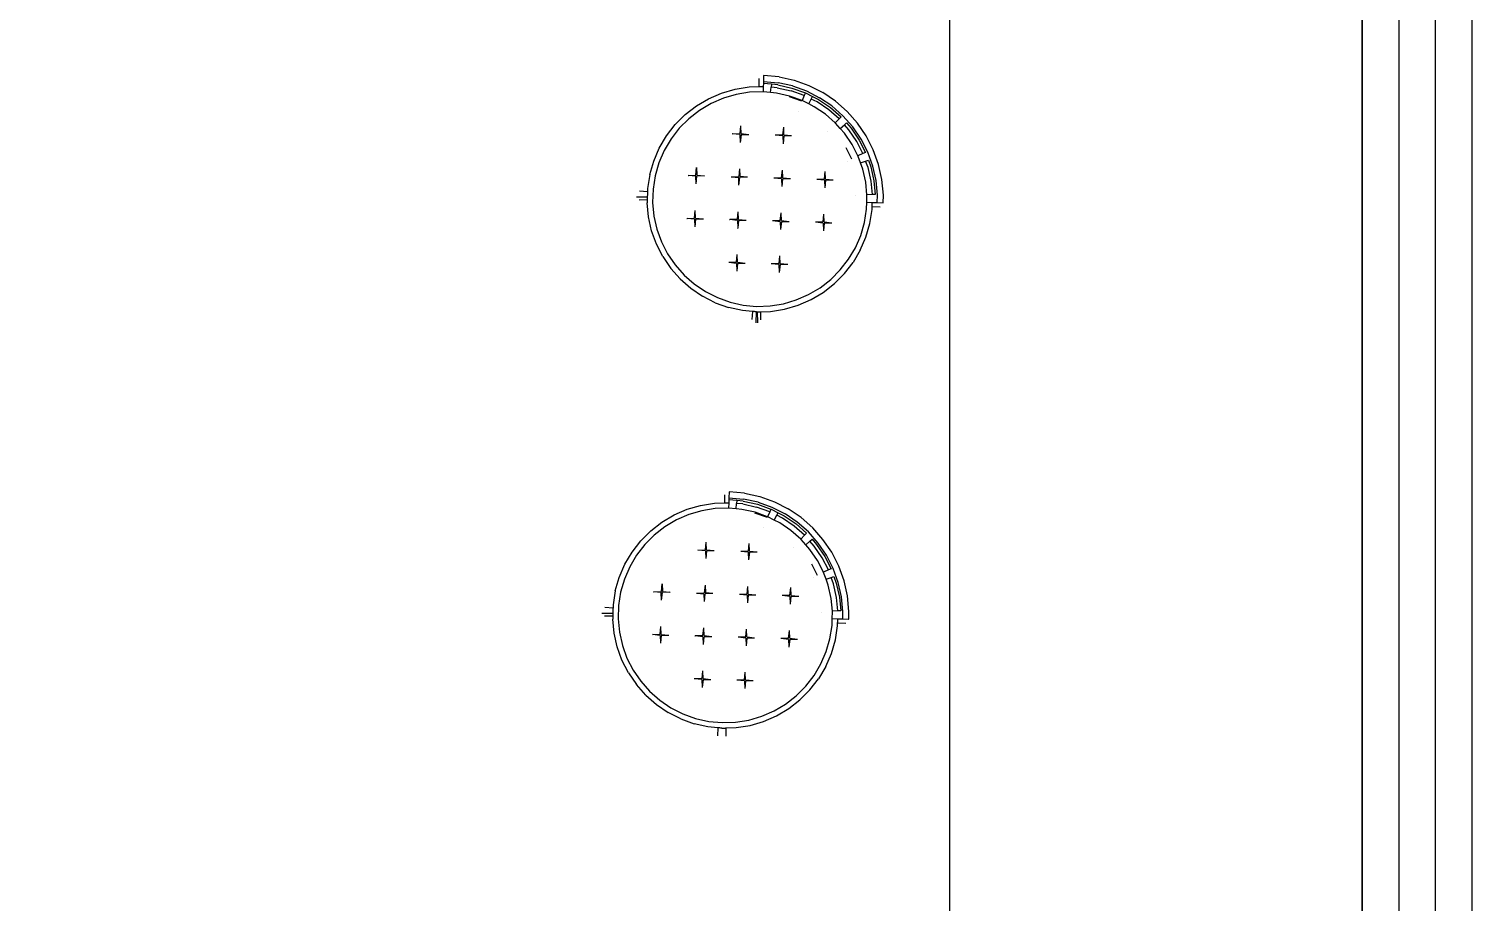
# Model space of a CAD drawing. Header units: millimetres. Extents: x -1966 to 205283, y -140015 to 7000.
# Drawn here: x 49377 to 52002, y -100405 to -98818 of the extents above; entities that cross this region are included whole.
import ezdxf

# ---------------------------------------------------------------- set-up
doc = ezdxf.new("R2010")
doc.units = ezdxf.units.MM
doc.header["$LTSCALE"] = 1000
doc.layers.add('草图平面 01', color=7, linetype='Continuous')

msp = doc.modelspace()

# ---------------------------------------------------------------- hatches: boundary and pattern name
h = msp.add_hatch()
h.set_pattern_fill('ANSI32', color=256)
h.set_pattern_definition([(45, (-49974.1287, -55012.0713), (-3.36759605, 3.36759605), []), (45, (-49971.8836, -55012.0713), (-3.36759605, 3.36759605), [])])
h.paths.add_polyline_path([(42101.7, -88491.4), (35801.7, -88491.4), (35801.7, -91391.4), (36001.7, -91391.4), (36001.7, -90891.4), (36001.7, -88691.4), (42101.7, -88691.4)])
h.paths.add_polyline_path([(35801.7, -94511.6), (35801.7, -94648.8, 0.468176), (39101.7, -99085.9), (40804, -102691.4), (41804, -102691.4), (47201.7, -102691.4), (47201.7, -102591.4), (47201.7, -102491.4), (41025.1, -102491.4), (40929.4, -102491.4), (39301.7, -99091.4), (39301.7, -98091.4), (39101.7, -98091.4), (39101.7, -98885.5, -0.465706), (35992.4, -94711.6), (38101.7, -94711.6), (38101.7, -94511.6), (35995.2, -94511.6), (36001.7, -94011.7), (36001.7, -92291.4), (35801.7, -92291.4)])
h.paths.add_polyline_path([(51051.7, -102491.4), (49201.7, -102491.4), (49201.7, -102691.4), (52001.7, -102691.4), (52001.7, -102291.4), (51801.7, -102291.4), (51801.7, -102491.4)])
h.paths.add_polyline_path([(52001.7, -88491.4), (51601.7, -88491.4), (51601.7, -88691.4), (51801.7, -88691.4), (51801.7, -88891.4), (52001.7, -88891.4)])

# ---------------------------------------------------------------- linework, layer by layer
for p, q in [((51868.4, -88891.4), (51868.4, -102291.4)), ((51051.7, -102491.4), (51051.7, -97491.4)), ((51801.7, -97491.4), (51801.7, -102491.4)), ((50705.2, -98922.8), (50705.2, -98908.1)), ((50713, -98902.7), (50712.7, -98913.5)), ((50713, -98902.5), (50713, -98902.7)), ((50741.1, -98905.2), (50713, -98902.5)), ((50741.1, -98905.2), (50768.7, -98911.3)), ((50612.9, -98944.9), (50636.5, -98934.6)), ((50636.5, -98934.6), (50661.2, -98927.4)), ((50661.2, -98927.4), (50686.7, -98923.4)), ((50687.6, -98933.3), (50663.4, -98937.2)), ((50686.7, -98923.4), (50705.2, -98922.8)), ((50712.1, -98932.5), (50687.6, -98933.3)), ((50705.2, -98922.8), (50705.5, -98922.8)), ((50705.5, -98922.8), (50706.2, -98922.7)), ((50706.2, -98922.7), (50707.3, -98922.7)), ((50707.3, -98922.7), (50708.7, -98922.7)), ((50708.7, -98922.7), (50710.2, -98922.6)), ((50710.2, -98922.6), (50712.4, -98922.5)), ((50712.4, -98922.5), (50712.1, -98932.5)), ((50725.6, -98933.8), (50712.1, -98932.5)), ((50712.6, -98917.4), (50712.4, -98922.5)), ((50712.7, -98913.5), (50712.6, -98917.4)), ((50727.2, -98918.8), (50712.6, -98917.4)), ((50712.7, -98913.5), (50739.4, -98916)), ((50725.6, -98933.8), (50726.6, -98923.9)), ((50736.5, -98934.8), (50725.6, -98933.8)), ((50727.2, -98918.8), (50726.6, -98923.9)), ((50738, -98924.9), (50726.6, -98923.9)), ((50738.8, -98919.9), (50727.2, -98918.8)), ((50760.4, -98940.1), (50736.5, -98934.8)), ((50738, -98924.9), (50763.2, -98930.5)), ((50738.8, -98919.9), (50764.6, -98925.6)), ((50765.7, -98921.8), (50739.4, -98916)), ((50787.1, -98939.1), (50763.2, -98930.5)), ((50764.6, -98925.6), (50789.1, -98934.4)), ((50765.7, -98921.8), (50791, -98930.9)), ((50768.7, -98911.3), (50795.3, -98920.8)), ((50789.1, -98934.4), (50787.1, -98939.1)), ((50789.1, -98934.4), (50789.4, -98934.5)), ((50789.4, -98934.5), (50802.2, -98941)), ((50791, -98930.9), (50814.9, -98943.1)), ((50795.3, -98920.8), (50820.5, -98933.6)), ((50843.9, -98949.5), (50820.5, -98933.6)), ((50570.5, -98973.8), (50590.8, -98958)), ((50590.8, -98958), (50612.9, -98944.9)), ((50617.5, -98953.8), (50596.4, -98966.3)), ((50639.9, -98944.1), (50617.5, -98953.8)), ((50663.4, -98937.2), (50639.9, -98944.1)), ((50782.9, -98949.7), (50760, -98941.5)), ((50783.1, -98948.3), (50760.4, -98940.1)), ((50787.1, -98939.1), (50783.1, -98948.3)), ((50783.4, -98948.4), (50783.1, -98948.3)), ((50795.3, -98954.4), (50783.4, -98948.4)), ((50795.3, -98954.4), (50799.8, -98945.5)), ((50805.3, -98959.5), (50795.3, -98954.4)), ((50799.8, -98945.5), (50802.2, -98941)), ((50810.4, -98950.9), (50799.8, -98945.5)), ((50802.2, -98941), (50813, -98946.4)), ((50825.5, -98973.2), (50805.3, -98959.5)), ((50831.7, -98965.3), (50810.4, -98950.9)), ((50813, -98946.4), (50834.8, -98961.2)), ((50837.2, -98958.2), (50814.9, -98943.1)), ((50834.8, -98961.2), (50854.1, -98978.2)), ((50857.4, -98975.9), (50837.2, -98958.2)), ((50865.1, -98968.2), (50843.9, -98949.5)), ((50552.3, -98992.1), (50570.5, -98973.8)), ((50577.1, -98981.3), (50559.8, -98998.7)), ((50596.4, -98966.3), (50577.1, -98981.3)), ((50776.1, -98967.8), (50776.1, -98967.9)), ((50843.4, -98988.9), (50825.5, -98973.2)), ((50850.5, -98981.8), (50831.7, -98965.3)), ((50850.5, -98981.8), (50843.4, -98988.9)), ((50854.1, -98978.2), (50850.5, -98981.8)), ((50875.2, -98996.1), (50857.4, -98975.9)), ((50883.8, -98989.3), (50865.1, -98968.2)), ((50523.4, -99034.6), (50536.5, -99012.4)), ((50536.5, -99012.4), (50552.3, -98992.1)), ((50559.8, -98998.7), (50544.8, -99018)), ((50656.5, -99008.9), (50656.2, -99008.9)), ((50656.5, -99008.9), (50670.2, -99008.3)), ((50670.1, -99010.3), (50656.5, -99008.9)), ((50670.1, -99010.3), (50670.7, -99024.3)), ((50670.2, -99008.3), (50671.6, -98994.7)), ((50672.1, -99010.4), (50670.7, -99024.3)), ((50671.6, -98994.7), (50671.6, -98994.3)), ((50672.2, -99008.4), (50671.6, -98994.7)), ((50672.1, -99010.4), (50685.8, -99009.8)), ((50672.2, -99008.4), (50685.8, -99009.8)), ((50685.8, -99009.8), (50686.1, -99009.8)), ((50734.5, -99011.2), (50734.1, -99011.2)), ((50748.1, -99010.7), (50734.5, -99011.2)), ((50748.1, -99012.7), (50734.5, -99011.2)), ((50748.1, -99010.7), (50749.6, -98997)), ((50748.1, -99012.7), (50748.7, -99026.3)), ((50750.1, -99012.7), (50748.7, -99026.3)), ((50749.6, -98997), (50749.6, -98996.7)), ((50750.1, -99010.7), (50749.6, -98997)), ((50750.1, -99010.7), (50763.8, -99012.1)), ((50750.1, -99012.7), (50763.8, -99012.1)), ((50763.8, -99012.1), (50764.1, -99012.1)), ((50829.7, -99004.5), (50829.7, -99004.6)), ((50843.9, -98989.4), (50843.4, -98988.9)), ((50852.5, -98999.1), (50843.9, -98989.4)), ((50852.5, -98999.1), (50860, -98992.5)), ((50860.1, -99007.7), (50852.5, -98999.1)), ((50860, -98992.5), (50863.8, -98989.1)), ((50868, -99001.6), (50860, -98992.5)), ((50873.9, -99028), (50860.1, -99007.7)), ((50863.8, -98989.1), (50872.1, -98998.4)), ((50882.5, -99022.9), (50868, -99001.6)), ((50872.1, -98998.4), (50887, -99020.3)), ((50890.3, -99018.3), (50875.2, -98996.1)), ((50899.7, -99012.7), (50883.8, -98989.3)), ((50912.6, -99037.8), (50899.7, -99012.7)), ((50513.2, -99058.2), (50523.4, -99034.6)), ((50532.4, -99039.1), (50522.7, -99061.6)), ((50544.8, -99018), (50532.4, -99039.1)), ((50748.7, -99026.3), (50748.7, -99026.7)), ((50873.7, -99054.7), (50863.3, -99034.3)), ((50884.6, -99048.9), (50873.9, -99028)), ((50893.8, -99044.8), (50882.5, -99022.9)), ((50887, -99020.3), (50898.5, -99042.8)), ((50902.5, -99042.2), (50890.3, -99018.3)), ((50922.2, -99064.4), (50912.6, -99037.8)), ((50506.1, -99083), (50513.2, -99058.2)), ((50522.7, -99061.6), (50515.9, -99085.1)), ((50866.2, -99058.3), (50866.1, -99058.3)), ((50893.8, -99044.8), (50884.6, -99048.9)), ((50885.1, -99049.8), (50884.6, -99048.9)), ((50889.4, -99061.6), (50885.1, -99049.8)), ((50889.4, -99061.6), (50898.7, -99058.2)), ((50893.4, -99072.8), (50889.4, -99061.6)), ((50898.5, -99042.8), (50893.8, -99044.8)), ((50898.7, -99058.2), (50903.6, -99056.5)), ((50903, -99070), (50898.7, -99058.2)), ((50911.7, -99067.5), (50902.5, -99042.2)), ((50903.6, -99056.5), (50907.9, -99068.6)), ((50917.6, -99093.7), (50911.7, -99067.5)), ((50928.4, -99092), (50922.2, -99064.4)), ((50506.1, -99083), (50502.1, -99108.4)), ((50515.9, -99085.1), (50512.1, -99109.3)), ((50575.8, -99084.5), (50576.2, -99084.5)), ((50576.2, -99084.5), (50589.9, -99083.9)), ((50589.8, -99085.9), (50576.2, -99084.5)), ((50590.4, -99099.6), (50589.8, -99085.9)), ((50589.9, -99083.9), (50591.3, -99070.3)), ((50590.4, -99099.6), (50591.8, -99086)), ((50591.3, -99069.9), (50591.3, -99070.3)), ((50591.3, -99070.3), (50591.9, -99084)), ((50605.5, -99085.4), (50591.8, -99086)), ((50591.9, -99084), (50605.5, -99085.4)), ((50605.5, -99085.4), (50605.8, -99085.4)), ((50653.8, -99086.8), (50654.1, -99086.9)), ((50654.1, -99086.9), (50667.8, -99086.3)), ((50654.1, -99086.9), (50667.8, -99088.3)), ((50669.2, -99072.6), (50667.8, -99086.3)), ((50668.3, -99101.9), (50667.8, -99088.3)), ((50668.3, -99101.9), (50669.8, -99088.3)), ((50669.2, -99072.6), (50669.2, -99072.3)), ((50669.2, -99072.6), (50669.8, -99086.3)), ((50683.4, -99087.7), (50669.8, -99086.3)), ((50683.4, -99087.7), (50669.8, -99088.3)), ((50683.8, -99087.7), (50683.4, -99087.7)), ((50732.1, -99089.2), (50731.8, -99089.2)), ((50745.8, -99088.6), (50732.1, -99089.2)), ((50745.7, -99090.6), (50732.1, -99089.2)), ((50745.7, -99090.6), (50746.3, -99104.3)), ((50745.8, -99088.6), (50747.2, -99075)), ((50747.7, -99090.7), (50746.3, -99104.3)), ((50747.2, -99075), (50747.2, -99074.7)), ((50747.8, -99088.7), (50747.2, -99075)), ((50747.7, -99090.7), (50761.4, -99090.1)), ((50747.8, -99088.7), (50761.4, -99090.1)), ((50761.4, -99090.1), (50761.7, -99090.1)), ((50810.1, -99091.6), (50809.7, -99091.6)), ((50823.7, -99091), (50810.1, -99091.6)), ((50823.7, -99093), (50810.1, -99091.6)), ((50823.7, -99091), (50825.2, -99077.4)), ((50823.7, -99093), (50824.3, -99106.7)), ((50825.7, -99093), (50824.3, -99106.7)), ((50825.2, -99077.4), (50825.2, -99077)), ((50825.7, -99091), (50825.2, -99077.4)), ((50825.7, -99091), (50839.4, -99092.5)), ((50825.7, -99093), (50839.4, -99092.5)), ((50839.4, -99092.5), (50839.7, -99092.5)), ((50898.8, -99096.7), (50893.4, -99072.8)), ((50908.6, -99095.1), (50903, -99070)), ((50907.9, -99068.6), (50913.7, -99094.3)), ((50920.1, -99120.5), (50917.6, -99093.7)), ((50931.1, -99120.1), (50928.4, -99092)), ((50501.9, -99114.1), (50487.2, -99113.2)), ((50501.8, -99119.1), (50501.6, -99123.4)), ((50501.9, -99116.2), (50501.8, -99117.6)), ((50501.8, -99117.6), (50501.8, -99119.1)), ((50502.1, -99108.4), (50501.9, -99114.1)), ((50501.9, -99114.1), (50501.9, -99114.4)), ((50501.9, -99114.4), (50501.9, -99115.1)), ((50501.9, -99115.1), (50501.9, -99116.2)), ((50512.1, -99109.3), (50511.3, -99133.8)), ((50590.4, -99099.6), (50590.4, -99099.9)), ((50668.3, -99102.3), (50668.3, -99101.9)), ((50746.3, -99104.3), (50746.3, -99104.6)), ((50824.3, -99106.7), (50824.3, -99107)), ((50901, -99119.7), (50898.8, -99096.7)), ((50911, -99119.3), (50901, -99119.7)), ((50901.1, -99121.1), (50901, -99119.7)), ((50911, -99119.3), (50908.6, -99095.1)), ((50916.1, -99119.1), (50911, -99119.3)), ((50913.7, -99094.3), (50916.1, -99119.1)), ((50481.9, -99123.5), (50501.6, -99123.4)), ((50486.8, -99128.5), (50501.5, -99128.4)), ((50501.5, -99128.4), (50501.3, -99134.1)), ((50503.8, -99159.8), (50501.3, -99134.1)), ((50501.6, -99126.3), (50501.5, -99127.5)), ((50501.5, -99127.5), (50501.5, -99128.2)), ((50501.5, -99128.2), (50501.5, -99128.4)), ((50501.6, -99123.4), (50501.6, -99125)), ((50501.6, -99125), (50501.6, -99126.3)), ((50511.3, -99133.8), (50513.6, -99158.2)), ((50880.3, -99121.8), (50880.3, -99121.7)), ((50896.6, -99169.8), (50900.4, -99145.6)), ((50900.4, -99145.6), (50900.7, -99133.3)), ((50900.7, -99133.3), (50901.1, -99121.1)), ((50900.7, -99133.3), (50910.7, -99133.6)), ((50910.3, -99146.5), (50910.5, -99140.8)), ((50910.5, -99139.8), (50910.6, -99138.7)), ((50910.5, -99140.5), (50910.5, -99139.8)), ((50910.5, -99140.8), (50910.5, -99140.5)), ((50910.5, -99140.8), (50925.2, -99141.7)), ((50910.6, -99135.8), (50910.7, -99133.6)), ((50910.6, -99137.3), (50910.6, -99135.8)), ((50910.6, -99138.7), (50910.6, -99137.3)), ((50910.7, -99133.6), (50919.7, -99133.9)), ((50919.7, -99133.9), (50920.1, -99120.5)), ((50919.7, -99133.9), (50930.7, -99134.2)), ((50930.7, -99134.2), (50931.1, -99120.1)), ((50509.4, -99184.9), (50503.8, -99159.8)), ((50513.6, -99158.2), (50519, -99182.1)), ((50573.5, -99162.5), (50573.8, -99162.5)), ((50573.8, -99162.5), (50587.5, -99161.9)), ((50587.4, -99163.9), (50573.8, -99162.5)), ((50587.4, -99163.9), (50588, -99177.6)), ((50587.5, -99161.9), (50588.9, -99148.3)), ((50589.4, -99163.9), (50588, -99177.6)), ((50588.9, -99148.3), (50588.9, -99147.9)), ((50589.5, -99161.9), (50588.9, -99148.3)), ((50589.4, -99163.9), (50603.1, -99163.3)), ((50589.5, -99161.9), (50603.1, -99163.3)), ((50603.1, -99163.3), (50603.5, -99163.4)), ((50651.1, -99164.8), (50651.4, -99164.8)), ((50651.8, -99164.8), (50651.4, -99164.8)), ((50665.5, -99164.2), (50651.8, -99164.8)), ((50665.4, -99166.2), (50651.8, -99164.8)), ((50665.4, -99166.2), (50666, -99179.9)), ((50665.5, -99164.2), (50666.9, -99150.6)), ((50667.4, -99166.3), (50666, -99179.9)), ((50666.9, -99150.6), (50666.9, -99150.3)), ((50667.5, -99164.3), (50666.9, -99150.6)), ((50667.4, -99166.3), (50681.1, -99165.7)), ((50667.5, -99164.3), (50681.1, -99165.7)), ((50681.1, -99165.7), (50681.4, -99165.7)), ((50729.7, -99167.2), (50729.4, -99167.2)), ((50743.4, -99166.6), (50729.7, -99167.2)), ((50743.4, -99168.6), (50729.7, -99167.2)), ((50743.4, -99166.6), (50744.8, -99153)), ((50743.4, -99168.6), (50744, -99182.3)), ((50745.4, -99168.6), (50744, -99182.3)), ((50744.8, -99153), (50744.9, -99152.6)), ((50745.4, -99166.6), (50744.8, -99153)), ((50745.4, -99166.6), (50759, -99168.1)), ((50745.4, -99168.6), (50759, -99168.1)), ((50759, -99168.1), (50759.4, -99168.1)), ((50807.7, -99169.5), (50807.4, -99169.5)), ((50821.4, -99168.9), (50807.7, -99169.5)), ((50821.3, -99170.9), (50807.7, -99169.5)), ((50821.3, -99170.9), (50821.9, -99184.6)), ((50821.4, -99168.9), (50822.8, -99155.3)), ((50823.3, -99171), (50821.9, -99184.6)), ((50822.8, -99155.3), (50822.8, -99155)), ((50823.4, -99169), (50822.8, -99155.3)), ((50823.3, -99171), (50837, -99170.4)), ((50823.4, -99169), (50837, -99170.4)), ((50837, -99170.4), (50837.4, -99170.4)), ((50889.8, -99193.3), (50896.6, -99169.8)), ((50899.2, -99196.7), (50906.3, -99171.9)), ((50906.3, -99171.9), (50910.3, -99146.5)), ((50518.2, -99209.1), (50509.4, -99184.9)), ((50519, -99182.1), (50527.3, -99205.1)), ((50588, -99177.6), (50588, -99177.9)), ((50666, -99179.9), (50666, -99180.3)), ((50666, -99180.6), (50666, -99180.3)), ((50744, -99182.3), (50743.9, -99182.6)), ((50821.9, -99184.6), (50821.9, -99185)), ((50880.1, -99215.8), (50889.8, -99193.3)), ((50889, -99220.3), (50899.2, -99196.7)), ((50529.9, -99232), (50518.2, -99209.1)), ((50527.3, -99205.1), (50538.5, -99226.9)), ((50867.6, -99236.9), (50880.1, -99215.8)), ((50889, -99220.3), (50875.9, -99242.5)), ((50529.9, -99232), (50544.4, -99253.3)), ((50538.5, -99226.9), (50552.3, -99247.1)), ((50552.3, -99247.1), (50568.5, -99265.5)), ((50650.1, -99242.8), (50649.8, -99242.8)), ((50663.8, -99242.2), (50650.1, -99242.8)), ((50663.8, -99244.2), (50650.1, -99242.8)), ((50663.8, -99242.2), (50665.2, -99228.6)), ((50663.8, -99244.2), (50664.3, -99257.9)), ((50665.8, -99244.3), (50664.3, -99257.9)), ((50665.2, -99228.6), (50665.2, -99228.3)), ((50665.8, -99242.3), (50665.2, -99228.6)), ((50665.8, -99242.3), (50679.4, -99243.7)), ((50665.8, -99244.3), (50679.4, -99243.7)), ((50679.4, -99243.7), (50679.8, -99243.7)), ((50727.4, -99245.1), (50727, -99245.1)), ((50741.1, -99244.6), (50727.4, -99245.1)), ((50741, -99246.6), (50727.4, -99245.1)), ((50741, -99246.6), (50741.6, -99260.2)), ((50741.1, -99244.6), (50742.5, -99230.9)), ((50743, -99246.6), (50741.6, -99260.2)), ((50742.5, -99230.9), (50742.5, -99230.6)), ((50743.1, -99244.6), (50742.5, -99230.9)), ((50743, -99246.6), (50756.7, -99246)), ((50743.1, -99244.6), (50756.7, -99246)), ((50756.7, -99246), (50757, -99246)), ((50852.6, -99256.2), (50867.6, -99236.9)), ((50860.1, -99262.8), (50875.9, -99242.5)), ((50561.4, -99272.6), (50544.4, -99253.3)), ((50561.4, -99272.6), (50580.8, -99289.6)), ((50568.5, -99265.5), (50586.9, -99281.7)), ((50664.3, -99257.9), (50664.3, -99258.2)), ((50741.6, -99260.2), (50741.6, -99260.6)), ((50816, -99288.6), (50835.3, -99273.6)), ((50835.3, -99273.6), (50852.6, -99256.2)), ((50842, -99281.1), (50860.1, -99262.8)), ((50580.8, -99289.6), (50602.1, -99304)), ((50586.9, -99281.7), (50607.1, -99295.4)), ((50607.1, -99295.4), (50629, -99306.5)), ((50772.5, -99310.8), (50794.9, -99301.1)), ((50794.9, -99301.1), (50816, -99288.6)), ((50799.5, -99310), (50821.6, -99296.9)), ((50821.6, -99296.9), (50842, -99281.1)), ((50625, -99315.7), (50602.1, -99304)), ((50625, -99315.7), (50649.3, -99324.4)), ((50629, -99306.5), (50652, -99314.8)), ((50674.4, -99330), (50649.3, -99324.4)), ((50652, -99314.8), (50675.9, -99320.1)), ((50692.9, -99331.7), (50674.4, -99330)), ((50675.9, -99320.1), (50700.3, -99322.4)), ((50700.3, -99322.4), (50724.8, -99321.6)), ((50724.8, -99321.6), (50749, -99317.7)), ((50725.7, -99331.5), (50751.2, -99327.5)), ((50749, -99317.7), (50772.5, -99310.8)), ((50751.2, -99327.5), (50775.9, -99320.2)), ((50775.9, -99320.2), (50799.5, -99310)), ((50692.9, -99331.7), (50691.9, -99346.4)), ((50693.1, -99331.7), (50692.9, -99331.7)), ((50693.8, -99331.8), (50693.1, -99331.7)), ((50694.9, -99331.9), (50693.8, -99331.8)), ((50696.3, -99332), (50694.9, -99331.9)), ((50697.9, -99332.2), (50696.3, -99332)), ((50700, -99332.4), (50697.9, -99332.2)), ((50699.4, -99352.2), (50700, -99332.4)), ((50700, -99332.4), (50702.2, -99332.3)), ((50702.2, -99332.3), (50703.7, -99332.2)), ((50702.3, -99352.1), (50702.2, -99332.3)), ((50703.7, -99332.2), (50705.1, -99332.2)), ((50705.1, -99332.2), (50706.2, -99332.1)), ((50706.2, -99332.1), (50706.9, -99332.1)), ((50706.9, -99332.1), (50707.2, -99332.1)), ((50707.2, -99332.1), (50725.7, -99331.5)), ((50707.2, -99332.1), (50707.2, -99346.8)), ((50642.5, -99679.4), (50642.4, -99664.7)), ((50649.9, -99670.1), (50649.8, -99674)), ((50650.2, -99659.3), (50649.9, -99670.1)), ((50649.9, -99670.1), (50676.7, -99672.6)), ((50650.2, -99659.2), (50650.2, -99659.3)), ((50678.4, -99661.8), (50650.2, -99659.2)), ((50678.4, -99661.8), (50706, -99667.9)), ((50706, -99667.9), (50732.6, -99677.5)), ((50550.2, -99701.5), (50573.8, -99691.3)), ((50573.8, -99691.3), (50598.5, -99684.1)), ((50600.7, -99693.8), (50577.2, -99700.7)), ((50598.5, -99684.1), (50623.9, -99680)), ((50624.9, -99690), (50600.7, -99693.8)), ((50623.9, -99680), (50642.5, -99679.4)), ((50649.3, -99689.2), (50624.9, -99690)), ((50642.5, -99679.4), (50642.7, -99679.4)), ((50642.7, -99679.4), (50643.4, -99679.4)), ((50643.4, -99679.4), (50644.5, -99679.3)), ((50644.5, -99679.3), (50645.9, -99679.3)), ((50645.9, -99679.3), (50647.5, -99679.2)), ((50647.5, -99679.2), (50649.6, -99679.2)), ((50649.6, -99679.2), (50649.3, -99689.2)), ((50662.9, -99690.4), (50649.3, -99689.2)), ((50649.8, -99674), (50649.6, -99679.2)), ((50664.4, -99675.4), (50649.8, -99674)), ((50662.9, -99690.4), (50663.9, -99680.5)), ((50673.7, -99691.4), (50662.9, -99690.4)), ((50664.4, -99675.4), (50663.9, -99680.5)), ((50675.3, -99681.6), (50663.9, -99680.5)), ((50676.1, -99676.5), (50664.4, -99675.4)), ((50697.6, -99696.7), (50673.7, -99691.4)), ((50675.3, -99681.6), (50700.4, -99687.1)), ((50676.1, -99676.5), (50701.8, -99682.2)), ((50702.9, -99678.5), (50676.7, -99672.6)), ((50720.4, -99704.9), (50697.6, -99696.7)), ((50724.3, -99695.7), (50700.4, -99687.1)), ((50701.8, -99682.2), (50726.3, -99691)), ((50702.9, -99678.5), (50728.2, -99687.5)), ((50724.3, -99695.7), (50720.4, -99704.9)), ((50726.3, -99691), (50724.3, -99695.7)), ((50726.3, -99691), (50726.7, -99691.1)), ((50726.7, -99691.1), (50739.4, -99697.6)), ((50728.2, -99687.5), (50752.2, -99699.7)), ((50732.6, -99677.5), (50757.7, -99690.3)), ((50781.1, -99706.1), (50757.7, -99690.3)), ((50507.7, -99730.5), (50528, -99714.7)), ((50533.6, -99722.9), (50514.3, -99738)), ((50528, -99714.7), (50550.2, -99701.5)), ((50554.7, -99710.4), (50533.6, -99722.9)), ((50577.2, -99700.7), (50554.7, -99710.4)), ((50720.1, -99706.4), (50697.2, -99698.2)), ((50720.7, -99705), (50720.4, -99704.9)), ((50732.5, -99711), (50720.7, -99705)), ((50732.5, -99711), (50737.1, -99702.1)), ((50742.5, -99716.1), (50732.5, -99711)), ((50737.1, -99702.1), (50739.4, -99697.6)), ((50747.6, -99707.5), (50737.1, -99702.1)), ((50739.4, -99697.6), (50750.2, -99703.1)), ((50762.8, -99729.8), (50742.5, -99716.1)), ((50768.9, -99721.9), (50747.6, -99707.5)), ((50750.2, -99703.1), (50772, -99717.9)), ((50774.4, -99714.8), (50752.2, -99699.7)), ((50787.7, -99738.5), (50768.9, -99721.9)), ((50772, -99717.9), (50791.3, -99734.8)), ((50794.6, -99732.5), (50774.4, -99714.8)), ((50802.4, -99724.8), (50781.1, -99706.1)), ((50473.8, -99769), (50489.5, -99748.7)), ((50489.5, -99748.7), (50507.7, -99730.5)), ((50514.3, -99738), (50497, -99755.3)), ((50713.4, -99724.4), (50713.3, -99724.5)), ((50780.7, -99745.6), (50762.8, -99729.8)), ((50787.7, -99738.5), (50780.7, -99745.6)), ((50781.2, -99746), (50780.7, -99745.6)), ((50789.7, -99755.7), (50781.2, -99746)), ((50791.3, -99734.8), (50787.7, -99738.5)), ((50789.7, -99755.7), (50797.2, -99749.1)), ((50812.4, -99752.7), (50794.6, -99732.5)), ((50797.2, -99749.1), (50801.1, -99745.7)), ((50805.3, -99758.2), (50797.2, -99749.1)), ((50801.1, -99745.7), (50809.3, -99755.1)), ((50821.1, -99745.9), (50802.4, -99724.8)), ((50837, -99769.3), (50821.1, -99745.9)), ((50460.7, -99791.2), (50473.8, -99769)), ((50482, -99774.7), (50469.6, -99795.7)), ((50497, -99755.3), (50482, -99774.7)), ((50593.7, -99765.5), (50593.4, -99765.5)), ((50593.7, -99765.5), (50607.4, -99764.9)), ((50607.3, -99766.9), (50593.7, -99765.5)), ((50607.3, -99766.9), (50607.9, -99780.9)), ((50607.4, -99764.9), (50608.8, -99751.3)), ((50609.3, -99767), (50607.9, -99780.9)), ((50608.8, -99751.3), (50608.8, -99751)), ((50609.4, -99765), (50608.8, -99751.3)), ((50609.3, -99767), (50623, -99766.4)), ((50609.4, -99765), (50623, -99766.4)), ((50623, -99766.4), (50623.4, -99766.4)), ((50671.7, -99767.9), (50671.4, -99767.9)), ((50685.4, -99767.3), (50671.7, -99767.9)), ((50685.3, -99769.3), (50671.7, -99767.9)), ((50685.3, -99769.3), (50685.9, -99783)), ((50685.4, -99767.3), (50686.8, -99753.7)), ((50687.3, -99769.3), (50685.9, -99783)), ((50686.8, -99753.7), (50686.8, -99753.3)), ((50687.4, -99767.3), (50686.8, -99753.7)), ((50687.3, -99769.3), (50701, -99768.8)), ((50687.4, -99767.3), (50701, -99768.8)), ((50701, -99768.8), (50701.3, -99768.8)), ((50767, -99761.1), (50766.9, -99761.2)), ((50797.4, -99764.4), (50789.7, -99755.7)), ((50811.2, -99784.6), (50797.4, -99764.4)), ((50819.8, -99779.5), (50805.3, -99758.2)), ((50809.3, -99755.1), (50824.2, -99776.9)), ((50827.5, -99774.9), (50812.4, -99752.7)), ((50839.8, -99798.8), (50827.5, -99774.9)), ((50849.8, -99794.5), (50837, -99769.3)), ((50450.5, -99814.9), (50460.7, -99791.2)), ((50469.6, -99795.7), (50459.9, -99818.2)), ((50685.9, -99783), (50685.9, -99783.3)), ((50810.9, -99811.3), (50800.5, -99790.9)), ((50821.8, -99805.5), (50811.2, -99784.6)), ((50831, -99801.5), (50819.8, -99779.5)), ((50831, -99801.5), (50821.8, -99805.5)), ((50824.2, -99776.9), (50835.7, -99799.4)), ((50835.7, -99799.4), (50831, -99801.5)), ((50848.9, -99824.1), (50839.8, -99798.8)), ((50859.4, -99821), (50849.8, -99794.5)), ((50443.3, -99839.6), (50450.5, -99814.9)), ((50459.9, -99818.2), (50453.1, -99841.8)), ((50527.1, -99840.5), (50528.5, -99826.9)), ((50528.5, -99826.6), (50528.5, -99826.9)), ((50528.5, -99826.9), (50529.1, -99840.6)), ((50803.4, -99814.9), (50803.4, -99814.9)), ((50822.3, -99806.4), (50821.8, -99805.5)), ((50826.6, -99818.2), (50822.3, -99806.4)), ((50826.6, -99818.2), (50836, -99814.9)), ((50830.6, -99829.4), (50826.6, -99818.2)), ((50836, -99814.9), (50840.8, -99813.1)), ((50840.2, -99826.6), (50836, -99814.9)), ((50845.9, -99851.8), (50840.2, -99826.6)), ((50840.8, -99813.1), (50845.2, -99825.2)), ((50845.2, -99825.2), (50851, -99850.9)), ((50854.8, -99850.3), (50848.9, -99824.1)), ((50865.6, -99848.6), (50859.4, -99821)), ((50443.3, -99839.6), (50439.3, -99865)), ((50453.1, -99841.8), (50449.3, -99865.9)), ((50513.1, -99841.1), (50513.4, -99841.1)), ((50513.4, -99841.1), (50527.1, -99840.5)), ((50527, -99842.5), (50513.4, -99841.1)), ((50527.6, -99856.2), (50527, -99842.5)), ((50527.6, -99856.2), (50529, -99842.6)), ((50542.7, -99842), (50529, -99842.6)), ((50529.1, -99840.6), (50542.7, -99842)), ((50542.7, -99842), (50543.1, -99842)), ((50591, -99843.5), (50591.4, -99843.5)), ((50591.4, -99843.5), (50605.1, -99842.9)), ((50591.4, -99843.5), (50605, -99844.9)), ((50605.6, -99858.6), (50605, -99844.9)), ((50606.5, -99829.3), (50605.1, -99842.9)), ((50605.6, -99858.6), (50607, -99844.9)), ((50606.5, -99829.3), (50606.5, -99828.9)), ((50606.5, -99829.3), (50607.1, -99842.9)), ((50620.7, -99844.4), (50607, -99844.9)), ((50620.7, -99844.4), (50607.1, -99842.9)), ((50621, -99844.4), (50620.7, -99844.4)), ((50669.3, -99845.8), (50669, -99845.8)), ((50683, -99845.2), (50669.3, -99845.8)), ((50683, -99847.2), (50669.3, -99845.8)), ((50683, -99845.2), (50684.4, -99831.6)), ((50683, -99847.2), (50683.5, -99860.9)), ((50685, -99847.3), (50683.5, -99860.9)), ((50684.4, -99831.6), (50684.4, -99831.3)), ((50685, -99845.3), (50684.4, -99831.6)), ((50685, -99845.3), (50698.6, -99846.7)), ((50685, -99847.3), (50698.6, -99846.7)), ((50698.6, -99846.7), (50699, -99846.7)), ((50747.3, -99848.2), (50747, -99848.2)), ((50761, -99847.6), (50747.3, -99848.2)), ((50760.9, -99849.6), (50747.3, -99848.2)), ((50760.9, -99849.6), (50761.5, -99863.3)), ((50761, -99847.6), (50762.4, -99834)), ((50762.9, -99849.7), (50761.5, -99863.3)), ((50762.4, -99834), (50762.4, -99833.6)), ((50763, -99847.7), (50762.4, -99834)), ((50762.9, -99849.7), (50776.6, -99849.1)), ((50763, -99847.7), (50776.6, -99849.1)), ((50776.6, -99849.1), (50776.9, -99849.1)), ((50836, -99853.3), (50830.6, -99829.4)), ((50838.2, -99876.3), (50836, -99853.3)), ((50848.2, -99876), (50845.9, -99851.8)), ((50851, -99850.9), (50853.3, -99875.7)), ((50857.4, -99877.1), (50854.8, -99850.3)), ((50868.3, -99876.7), (50865.6, -99848.6)), ((50419.1, -99880.1), (50438.9, -99880)), ((50439.2, -99870.7), (50424.5, -99869.8)), ((50438.9, -99880), (50438.8, -99881.6)), ((50439, -99875.7), (50438.9, -99880)), ((50439.1, -99874.2), (50439, -99875.7)), ((50439.2, -99870.7), (50439.1, -99871)), ((50439.1, -99871), (50439.1, -99871.7)), ((50439.1, -99871.7), (50439.1, -99872.8)), ((50439.1, -99872.8), (50439.1, -99874.2)), ((50439.3, -99865), (50439.2, -99870.7)), ((50449.3, -99865.9), (50448.5, -99890.4)), ((50527.6, -99856.2), (50527.6, -99856.6)), ((50605.6, -99858.9), (50605.6, -99858.6)), ((50683.5, -99860.9), (50683.5, -99861.3)), ((50761.5, -99863.3), (50761.5, -99863.6)), ((50817.6, -99878.4), (50817.6, -99878.3)), ((50838, -99889.9), (50838.3, -99877.7)), ((50848.2, -99876), (50838.2, -99876.3)), ((50838.3, -99877.7), (50838.2, -99876.3)), ((50853.3, -99875.7), (50848.2, -99876)), ((50856.9, -99890.5), (50857.4, -99877.1)), ((50867.9, -99890.8), (50868.3, -99876.7)), ((50424, -99885.1), (50438.7, -99885)), ((50438.7, -99885), (50438.6, -99890.8)), ((50441, -99916.4), (50438.6, -99890.8)), ((50438.8, -99884.1), (50438.7, -99884.8)), ((50438.7, -99884.8), (50438.7, -99885)), ((50438.8, -99881.6), (50438.8, -99883)), ((50438.8, -99883), (50438.8, -99884.1)), ((50448.5, -99890.4), (50450.9, -99914.8)), ((50524.7, -99918.5), (50526.1, -99904.9)), ((50526.1, -99904.9), (50526.2, -99904.5)), ((50526.7, -99918.6), (50526.1, -99904.9)), ((50602.7, -99920.9), (50604.1, -99907.2)), ((50604.1, -99907.2), (50604.1, -99906.9)), ((50604.7, -99920.9), (50604.1, -99907.2)), ((50833.8, -99926.4), (50837.6, -99902.2)), ((50837.6, -99902.2), (50838, -99889.9)), ((50838, -99889.9), (50847.9, -99890.2)), ((50843.6, -99928.5), (50847.6, -99903.1)), ((50847.6, -99903.1), (50847.7, -99897.4)), ((50847.7, -99897.1), (50847.8, -99896.4)), ((50847.7, -99897.4), (50847.7, -99897.1)), ((50847.7, -99897.4), (50862.4, -99898.3)), ((50847.8, -99893.9), (50847.9, -99892.4)), ((50847.8, -99895.3), (50847.8, -99893.9)), ((50847.8, -99896.4), (50847.8, -99895.3)), ((50847.9, -99890.2), (50856.9, -99890.5)), ((50847.9, -99892.4), (50847.9, -99890.2)), ((50856.9, -99890.5), (50867.7, -99890.8)), ((50867.7, -99890.8), (50867.9, -99890.8)), ((50446.7, -99941.5), (50441, -99916.4)), ((50450.9, -99914.8), (50456.3, -99938.7)), ((50510.7, -99919.1), (50511.1, -99919.1)), ((50511.1, -99919.1), (50524.7, -99918.5)), ((50524.7, -99920.5), (50511.1, -99919.1)), ((50524.7, -99920.5), (50525.3, -99934.2)), ((50526.7, -99920.6), (50525.3, -99934.2)), ((50526.7, -99918.6), (50540.4, -99920)), ((50526.7, -99920.6), (50540.4, -99920)), ((50540.4, -99920), (50540.7, -99920)), ((50588.3, -99921.4), (50588.7, -99921.4)), ((50589, -99921.4), (50588.7, -99921.4)), ((50602.7, -99920.9), (50589, -99921.4)), ((50602.6, -99922.9), (50589, -99921.4)), ((50602.6, -99922.9), (50603.2, -99936.5)), ((50604.6, -99922.9), (50603.2, -99936.5)), ((50604.6, -99922.9), (50618.3, -99922.3)), ((50604.7, -99920.9), (50618.3, -99922.3)), ((50618.3, -99922.3), (50618.7, -99922.3)), ((50667, -99923.8), (50666.6, -99923.8)), ((50680.7, -99923.2), (50667, -99923.8)), ((50680.6, -99925.2), (50667, -99923.8)), ((50680.6, -99925.2), (50681.2, -99938.9)), ((50680.7, -99923.2), (50682.1, -99909.6)), ((50682.6, -99925.3), (50681.2, -99938.9)), ((50682.1, -99909.6), (50682.1, -99909.2)), ((50682.7, -99923.3), (50682.1, -99909.6)), ((50682.6, -99925.3), (50696.3, -99924.7)), ((50682.7, -99923.3), (50696.3, -99924.7)), ((50696.3, -99924.7), (50696.6, -99924.7)), ((50744.9, -99926.2), (50744.6, -99926.1)), ((50758.6, -99925.6), (50744.9, -99926.2)), ((50758.6, -99927.6), (50744.9, -99926.2)), ((50758.6, -99925.6), (50760, -99911.9)), ((50758.6, -99927.6), (50759.2, -99941.2)), ((50760.6, -99927.6), (50759.2, -99941.2)), ((50760, -99911.9), (50760, -99911.6)), ((50760.6, -99925.6), (50760, -99911.9)), ((50760.6, -99925.6), (50774.2, -99927)), ((50760.6, -99927.6), (50774.2, -99927)), ((50774.2, -99927), (50774.6, -99927)), ((50827, -99949.9), (50833.8, -99926.4)), ((50836.4, -99953.3), (50843.6, -99928.5)), ((50455.4, -99965.7), (50446.7, -99941.5)), ((50456.3, -99938.7), (50464.6, -99961.7)), ((50525.3, -99934.2), (50525.3, -99934.5)), ((50603.2, -99936.5), (50603.2, -99936.9)), ((50603.2, -99937.2), (50603.2, -99936.9)), ((50681.2, -99938.9), (50681.2, -99939.2)), ((50759.2, -99941.2), (50759.1, -99941.6)), ((50817.3, -99972.4), (50827, -99949.9)), ((50826.2, -99976.9), (50836.4, -99953.3)), ((50467.1, -99988.6), (50455.4, -99965.7)), ((50464.6, -99961.7), (50475.7, -99983.5)), ((50475.7, -99983.5), (50489.5, -100003.8)), ((50601.1, -99998.8), (50602.5, -99985.2)), ((50602.5, -99985.2), (50602.5, -99984.9)), ((50603.1, -99998.9), (50602.5, -99985.2)), ((50804.9, -99993.5), (50817.3, -99972.4)), ((50826.2, -99976.9), (50813.1, -99999.1)), ((50467.1, -99988.6), (50481.6, -100009.9)), ((50498.7, -100029.2), (50481.6, -100009.9)), ((50489.5, -100003.8), (50505.7, -100022.1)), ((50587.4, -99999.4), (50587, -99999.4)), ((50601.1, -99998.8), (50587.4, -99999.4)), ((50601, -100000.8), (50587.4, -99999.4)), ((50601, -100000.8), (50601.6, -100014.5)), ((50603, -100000.9), (50601.6, -100014.5)), ((50603, -100000.9), (50616.7, -100000.3)), ((50603.1, -99998.9), (50616.7, -100000.3)), ((50616.7, -100000.3), (50617, -100000.3)), ((50664.6, -100001.8), (50664.3, -100001.7)), ((50678.3, -100001.2), (50664.6, -100001.8)), ((50678.2, -100003.2), (50664.6, -100001.8)), ((50678.2, -100003.2), (50678.8, -100016.9)), ((50678.3, -100001.2), (50679.7, -99987.6)), ((50680.2, -100003.2), (50678.8, -100016.9)), ((50679.7, -99987.6), (50679.7, -99987.2)), ((50680.3, -100001.2), (50679.7, -99987.6)), ((50680.2, -100003.2), (50693.9, -100002.6)), ((50680.3, -100001.2), (50693.9, -100002.6)), ((50693.9, -100002.6), (50694.3, -100002.7)), ((50789.9, -100012.8), (50804.9, -99993.5)), ((50797.4, -100019.4), (50813.1, -99999.1)), ((50498.7, -100029.2), (50518, -100046.2)), ((50505.7, -100022.1), (50524.1, -100038.3)), ((50524.1, -100038.3), (50544.4, -100052)), ((50601.6, -100014.5), (50601.6, -100014.9)), ((50678.8, -100016.9), (50678.8, -100017.2)), ((50753.2, -100045.2), (50772.6, -100030.2)), ((50758.9, -100053.5), (50779.2, -100037.7)), ((50772.6, -100030.2), (50789.9, -100012.8)), ((50779.2, -100037.7), (50797.4, -100019.4)), ((50518, -100046.2), (50539.3, -100060.6)), ((50562.3, -100072.3), (50539.3, -100060.6)), ((50544.4, -100052), (50566.2, -100063.1)), ((50566.2, -100063.1), (50589.3, -100071.4)), ((50709.7, -100067.5), (50732.2, -100057.7)), ((50732.2, -100057.7), (50753.2, -100045.2)), ((50736.7, -100066.6), (50758.9, -100053.5)), ((50562.3, -100072.3), (50586.5, -100081)), ((50611.6, -100086.6), (50586.5, -100081)), ((50589.3, -100071.4), (50613.2, -100076.7)), ((50630.1, -100088.3), (50611.6, -100086.6)), ((50613.2, -100076.7), (50637.6, -100079)), ((50630.1, -100088.3), (50629.2, -100103)), ((50630.4, -100088.3), (50630.1, -100088.3)), ((50631.1, -100088.4), (50630.4, -100088.3)), ((50632.2, -100088.5), (50631.1, -100088.4)), ((50633.6, -100088.6), (50632.2, -100088.5)), ((50635.1, -100088.8), (50633.6, -100088.6)), ((50637.3, -100089), (50635.1, -100088.8)), ((50637.3, -100089), (50639.4, -100088.9)), ((50637.6, -100079), (50662, -100078.2)), ((50639.4, -100088.9), (50641, -100088.9)), ((50641, -100088.9), (50642.3, -100088.8)), ((50642.3, -100088.8), (50643.5, -100088.8)), ((50643.5, -100088.8), (50644.2, -100088.7)), ((50644.2, -100088.7), (50644.4, -100088.7)), ((50644.4, -100088.7), (50663, -100088.1)), ((50644.4, -100088.7), (50644.5, -100103.4)), ((50662, -100078.2), (50686.2, -100074.3)), ((50663, -100088.1), (50688.4, -100084.1)), ((50686.2, -100074.3), (50709.7, -100067.5)), ((50688.4, -100084.1), (50713.1, -100076.9)), ((50713.1, -100076.9), (50736.7, -100066.6))]:
    msp.add_line(p, q)
at = {"layer": '草图平面 01'}
for p, q in [((52001.7, -102691.4), (52001.7, -88491.4)), ((51935.1, -102291.4), (51935.1, -88891.4)), ((51801.7, -102491.4), (51801.7, -90691.4)), ((51801.7, -98991.4), (51801.7, -102491.4))]:
    msp.add_line(p, q, dxfattribs=at)

doc.saveas('drawing.dxf')
